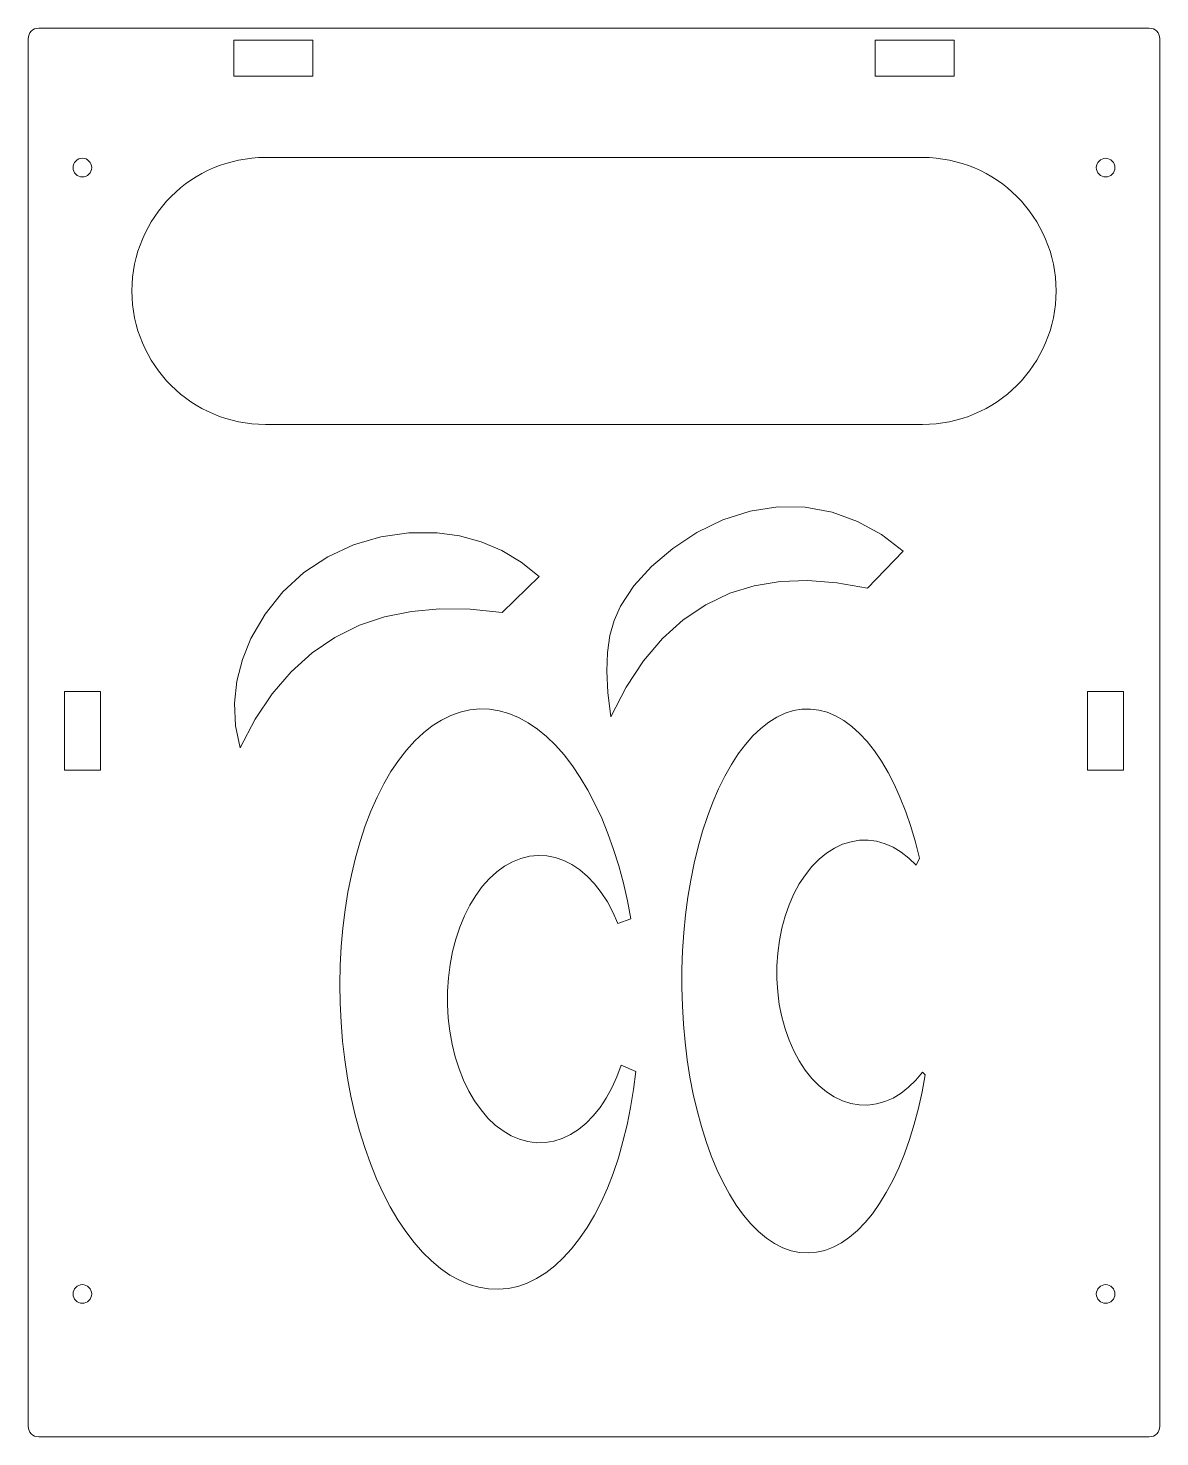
# Model space of a CAD drawing. Header units: millimetres. Extents: x 0 to 215, y 0 to 268.
import ezdxf

# ---------------------------------------------------------------- set-up
doc = ezdxf.new("R2010")
doc.units = ezdxf.units.MM

msp = doc.modelspace()

# ---------------------------------------------------------------- linework, layer by layer
at = {"color": 7, "linetype": 'Continuous', "lineweight": 15}
for p, q in [((0, 266), (0, 2)), ((213.28, 268), (2, 268)), ((39.14, 265.73), (54.14, 265.73)), ((39.14, 258.87), (39.14, 265.73)), ((54.14, 258.87), (54.14, 265.73)), ((161.14, 258.87), (161.14, 265.73)), ((176.14, 265.73), (161.14, 265.73)), ((176.14, 258.87), (176.14, 265.73)), ((215.28, 2), (215.28, 266)), ((54.14, 258.87), (39.14, 258.87)), ((161.14, 258.87), (176.14, 258.87)), ((170.14, 243.4), (45.14, 243.4)), ((45.14, 192.6), (170.14, 192.6)), ((159.65, 161.46), (166.45, 168.51)), ((90.15, 156.84), (97.2, 163.65)), ((6.88, 141.82), (13.74, 141.82)), ((6.88, 141.82), (6.88, 126.82)), ((13.74, 141.82), (13.74, 126.82)), ((201.54, 141.82), (208.4, 141.82)), ((201.54, 141.82), (201.54, 126.82)), ((208.4, 141.82), (208.4, 126.82)), ((6.88, 126.82), (13.74, 126.82)), ((201.54, 126.82), (208.4, 126.82)), ((168.91, 108.77), (169.56, 110.1)), ((112.17, 97.69), (114.65, 98.56)), ((115.59, 69.52), (112.83, 70.68)), ((170.66, 68.88), (170.14, 69.36)), ((2, 0), (213.28, 0))]:
    msp.add_line(p, q, dxfattribs=at)
at = {"color": 7, "linetype": 'Continuous', "lineweight": 15, "flags": 128}
for points in [[(166.45, 168.51), (162.32, 171.65), (157.78, 174.14), (152.93, 175.9), (147.84, 176.86), (142.63, 176.96), (137.36, 176.14), (132.18, 174.44), (127.23, 172.03), (122.66, 169.03), (118.61, 165.6), (115.24, 161.88), (112.69, 158.01), (111.48, 155.32), (110.64, 152.43), (110.18, 149.25), (110.06, 145.69), (110.29, 141.64), (110.85, 137)], [(97.2, 163.65), (93.81, 166.42), (90.12, 168.63), (86.18, 170.29), (82.06, 171.4), (77.82, 171.99), (72.44, 171.99), (67.1, 171.22), (61.91, 169.68), (56.99, 167.4), (52.47, 164.42), (48.47, 160.76), (45.07, 156.54), (42.37, 151.87), (40.77, 147.89), (39.72, 143.76), (39.27, 139.55), (39.46, 135.3), (40.34, 131.08)], [(110.85, 137), (113.79, 142.65), (117.07, 147.61), (120.68, 151.88), (124.63, 155.45), (128.9, 158.32), (133.5, 160.51), (138.14, 161.93), (143.08, 162.74), (148.31, 162.93), (153.83, 162.5), (159.65, 161.46)], [(40.34, 131.08), (43.21, 136.54), (46.44, 141.36), (50.04, 145.56), (54.01, 149.13), (58.34, 152.07), (63.04, 154.39), (67.81, 156), (72.91, 157.04), (78.33, 157.54), (84.08, 157.47), (90.15, 156.84)], [(114.65, 98.56), (114, 102), (113.23, 105.35), (112.35, 108.61), (111.37, 111.76), (110.28, 114.78), (109.1, 117.68), (107.83, 120.42), (106.48, 123.01), (105.04, 125.43), (103.53, 127.67), (101.95, 129.72), (100.31, 131.57), (98.62, 133.22), (96.88, 134.65), (95.1, 135.86), (93.29, 136.85), (91.46, 137.61), (89.61, 138.13), (87.75, 138.43), (85.89, 138.48), (84.04, 138.31), (82.21, 137.89), (80.4, 137.25), (78.62, 136.37), (76.88, 135.27), (75.18, 133.94), (73.54, 132.4), (71.96, 130.65), (70.45, 128.7), (69.01, 126.55), (67.65, 124.22), (66.38, 121.71), (65.2, 119.04), (64.11, 116.22), (63.13, 113.25), (62.25, 110.16), (61.48, 106.95), (60.82, 103.65), (60.28, 100.25), (59.85, 96.78), (59.54, 93.26), (59.35, 89.69), (59.29, 86.1), (59.34, 82.49), (59.52, 78.89), (59.82, 75.3), (60.23, 71.75), (60.76, 68.25), (61.41, 64.81), (62.17, 61.45), (63.04, 58.19), (64.02, 55.03), (65.1, 51.99), (66.27, 49.09), (67.53, 46.33), (68.89, 43.73), (70.32, 41.3), (71.82, 39.05), (73.4, 36.98), (75.03, 35.12), (76.72, 33.46), (78.46, 32.01), (80.23, 30.78), (82.04, 29.78), (83.87, 29), (85.72, 28.46), (87.58, 28.15), (89.44, 28.07), (91.29, 28.23), (93.12, 28.63), (94.94, 29.26), (96.72, 30.12), (98.46, 31.2), (100.16, 32.51), (101.8, 34.04), (103.39, 35.77), (104.9, 37.71), (106.35, 39.85), (107.71, 42.17), (108.99, 44.66), (110.18, 47.32), (111.27, 50.13), (112.27, 53.09), (113.15, 56.17), (113.93, 59.37), (114.6, 62.67), (115.15, 66.06), (115.59, 69.52)], [(169.56, 110.1), (168.78, 113.16), (167.91, 116.1), (166.95, 118.9), (165.91, 121.56), (164.79, 124.06), (163.59, 126.39), (162.32, 128.54), (160.99, 130.5), (159.6, 132.26), (158.16, 133.82), (156.67, 135.16), (155.14, 136.28), (153.59, 137.17), (152, 137.84), (150.41, 138.27), (148.8, 138.47), (147.19, 138.43), (145.58, 138.16), (143.99, 137.66), (142.41, 136.92), (140.87, 135.95), (139.35, 134.77), (137.88, 133.36), (136.45, 131.74), (135.08, 129.91), (133.77, 127.89), (132.52, 125.69), (131.34, 123.3), (130.24, 120.75), (129.23, 118.05), (128.3, 115.2), (127.46, 112.22), (126.71, 109.13), (126.06, 105.93), (125.52, 102.65), (125.07, 99.3), (124.73, 95.88), (124.5, 92.43), (124.38, 88.95), (124.36, 85.46), (124.46, 81.98), (124.66, 78.52), (124.97, 75.09), (125.38, 71.72), (125.9, 68.42), (126.52, 65.2), (127.24, 62.07), (128.06, 59.06), (128.96, 56.18), (129.96, 53.43), (131.03, 50.84), (132.19, 48.41), (133.42, 46.15), (134.71, 44.08), (136.07, 42.2), (137.48, 40.52), (138.95, 39.06), (140.45, 37.81), (141.99, 36.78), (143.56, 35.98), (145.15, 35.41), (146.75, 35.08), (148.36, 34.98), (149.97, 35.11), (151.57, 35.48), (153.16, 36.08), (154.72, 36.91), (156.25, 37.97), (157.75, 39.25), (159.21, 40.75), (160.61, 42.45), (161.96, 44.36), (163.25, 46.46), (164.47, 48.74), (165.61, 51.2), (166.68, 53.81), (167.66, 56.58), (168.55, 59.48), (169.35, 62.51), (170.06, 65.65), (170.66, 68.88)], [(170.14, 69.36), (168.87, 67.83), (167.5, 66.5), (166.05, 65.37), (164.53, 64.46), (162.97, 63.78), (161.36, 63.34), (159.74, 63.13), (158.11, 63.16), (156.49, 63.42), (154.89, 63.93), (153.34, 64.67), (151.84, 65.63), (150.41, 66.81), (149.06, 68.19), (147.81, 69.76), (146.66, 71.51), (145.64, 73.42), (144.74, 75.47), (143.98, 77.64), (143.36, 79.92), (142.89, 82.27), (142.58, 84.68), (142.42, 87.13), (142.43, 89.59), (142.59, 92.03), (142.91, 94.45), (143.38, 96.8), (144, 99.07), (144.77, 101.24), (145.67, 103.29), (146.7, 105.19), (147.85, 106.93), (149.1, 108.5), (150.45, 109.88), (151.88, 111.05), (153.39, 112), (154.94, 112.73), (156.54, 113.23), (158.16, 113.49), (159.79, 113.52), (161.41, 113.3), (163.01, 112.84), (164.58, 112.16), (166.09, 111.24), (167.54, 110.11), (168.91, 108.77)], [(112.83, 70.68), (112.01, 68.47), (111.06, 66.38), (109.98, 64.44), (108.8, 62.67), (107.51, 61.08), (106.13, 59.69), (104.68, 58.5), (103.16, 57.53), (101.59, 56.78), (99.98, 56.27), (98.35, 55.99), (96.71, 55.96), (95.07, 56.16), (93.46, 56.6), (91.87, 57.28), (90.34, 58.19), (88.86, 59.31), (87.46, 60.65), (86.15, 62.18), (84.93, 63.9), (83.82, 65.79), (82.83, 67.83), (81.97, 70.01), (81.24, 72.31), (80.66, 74.7), (80.21, 77.16), (79.92, 79.68), (79.78, 82.24), (79.8, 84.8), (79.96, 87.35), (80.28, 89.86), (80.75, 92.31), (81.37, 94.69), (82.12, 96.96), (83.01, 99.12), (84.02, 101.13), (85.15, 102.99), (86.39, 104.68), (87.72, 106.18), (89.13, 107.47), (90.62, 108.56), (92.16, 109.42), (93.75, 110.05), (95.38, 110.45), (97.01, 110.61), (98.65, 110.53), (100.28, 110.21), (101.88, 109.66), (103.45, 108.87), (104.95, 107.86), (106.39, 106.63), (107.76, 105.2), (109.02, 103.57), (110.19, 101.77), (111.24, 99.8), (112.17, 97.69)]]:
    msp.add_lwpolyline(points, dxfattribs=at)
at = {"color": 7, "linetype": 'Continuous', "lineweight": 15}
for centre, radius in [((10.31, 241.47), 1.78), ((204.97, 241.47), 1.77), ((10.31, 27.18), 1.77), ((204.97, 27.18), 1.77)]:
    msp.add_circle(centre, radius, dxfattribs=at)
for centre, radius, start, end in [((2, 266), 2, 90, 180), ((213.28, 266), 2, 0, 90), ((45.14, 218), 25.4, 90, 270), ((170.14, 218), 25.4, 270, 90), ((2, 2), 2, 180, 270), ((213.28, 2), 2, 270, 0)]:
    msp.add_arc(centre, radius, start, end, dxfattribs=at)

doc.saveas('drawing.dxf')
